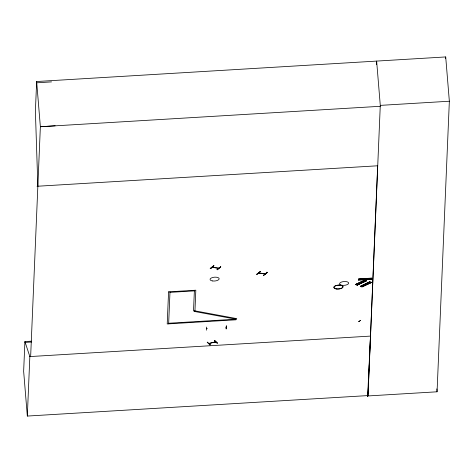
<?xml version="1.0" encoding="UTF-8"?>
<svg xmlns="http://www.w3.org/2000/svg" width="473" height="473" viewBox="0 0 473 473"><rect width="100%" height="100%" fill="white"/><g stroke="black" fill="none" stroke-linecap="round" stroke-linejoin="round"><path stroke-width="0.71" d="M31.543 341.169L24.909 341.571L23.65 371.311L27.328 416.063L367.964 395.582L377.685 165.786L37.048 186.267M367.964 395.582L367.994 395.948L437.058 391.798L449.35 101.228L445.708 56.937L36.646 81.522L35.392 111.267L37.846 186.22M27.328 416.063L29.846 356.53L30.644 356.482M168.636 323.863L169.996 291.758M194.397 290.292L193.522 310.938L194.947 310.85L236.778 318.631L236.045 319.198L168.66 323.248M376.49 64.7L376.644 61.094L380.286 105.378L367.994 395.948M445.649 58.416L445.708 56.937M206.346 330.201L206.512 327.056M226.348 325.867L226.147 329.013L226.301 325.915M208.853 343.445L209.592 343.416M215.735 341.914L208.954 343.534M207.18 342.186L209.906 344.918L210.278 344.829C210.461 344.072 206.263 341.867 207.529 342.15M209.906 344.918L210.225 344.746M210.455 268.664L213.891 265.672L210.42 268.67M256.703 274.352L260.493 271.461L256.733 274.322M257.01 274.322L260.398 271.401M206.961 328.552L206.642 328.569L206.955 328.711M226.212 327.535L225.899 327.411M215.002 341.944L215.641 341.825M355.465 284.569L365.05 279.981M356.884 285.006L366.664 280.678L366.339 280.554M357.216 285.124L366.622 280.649M369.886 281.766L360.467 286.425M360.663 286.396L370.111 281.943M361.579 286.821L371.536 282.381L371.216 282.18L361.685 286.78M369.785 281.819L360.58 286.467M371.423 282.422L361.904 286.945L371.571 282.393M212.891 267.275L212.188 267.334L218.491 268.303M220.383 266.411L220.773 266.837L216.983 269.74L217.344 269.799L220.761 266.796L217.024 269.657M259.523 272.543L259.559 273.004L258.737 273.022M267.003 272.383L263.538 275.434L267.322 272.525L266.932 272.099L267.05 272.436L263.573 275.345M355.418 284.539L365.085 279.992M365.41 280.117L355.749 284.663L365.31 280.17M355.992 284.776L365.528 280.252M356.778 285.048L366.439 280.501M366.551 280.637L357.003 285.142L366.77 280.619M360.219 286.313L369.851 281.754M360.55 286.437L370.211 281.89M358.942 321.333C357.712 322.042 360.71 321.362 359.001 321.333M218.195 268.102L218.757 268.209M258.991 272.897L265.312 273.897M214.653 340.4L214.352 340.43L217.444 343.114L217.066 343.209L214.31 340.53L214.689 340.424L217.444 343.114M208.924 343.428L215.57 341.837M206.955 328.694L206.701 328.723M36.752 82.816L51.569 81.882M55.181 125.8L40.365 126.729L30.644 356.524L29.846 356.577L24.909 341.571M380.286 105.378L449.35 101.228M380.262 106.295L40.365 126.729L36.646 81.522M371.808 278.106L358.581 278.904M371.802 278.225L358.575 279.023M358.534 279.738L371.76 278.94M358.522 280.069L371.748 279.259L371.743 278.816L371.754 279.141L358.516 279.91L358.516 279.608L358.522 280.069M169.967 292.361L194.373 290.895M24.974 342.399L31.614 342.003M29.846 356.577L370.477 336.096L367.633 396.646L367.515 395.18M360.059 320.789C360.958 319.872 358.664 321.208 360.402 320.493M258.796 273.016L265.122 273.991L264.573 273.944M212.359 267.21L218.644 268.173M436.821 388.895L437.058 391.798M369.224 365.836L369.253 366.208M168.571 291.847L167.211 323.946L236.015 319.801L236.045 319.198L194.214 311.417L194.947 310.85L195.822 290.209L168.571 291.847M213.589 265.678L210.154 268.676L213.944 265.773L213.613 265.672M212.259 280.915A4.588 1.927 -4.7 0 0 219.188 278.822A4.588 1.927 -4.7 0 0 212.401 277.562A4.588 1.927 -4.7 0 0 212.259 280.915M336.102 288.861A4.582 1.922 -4.7 0 0 343.02 286.774A4.582 1.922 -4.7 0 0 336.238 285.515A4.582 1.922 -4.7 0 0 336.102 288.861M336.102 288.885A4.582 1.922 -4.7 0 0 343.02 286.804A4.582 1.922 -4.7 0 0 336.244 285.538A4.582 1.922 -4.7 0 0 336.102 288.885M341.766 285.243A4.582 1.922 -4.7 0 0 348.684 283.161A4.582 1.922 -4.7 0 0 341.908 281.902A4.582 1.922 -4.7 0 0 341.766 285.243"/></g></svg>
